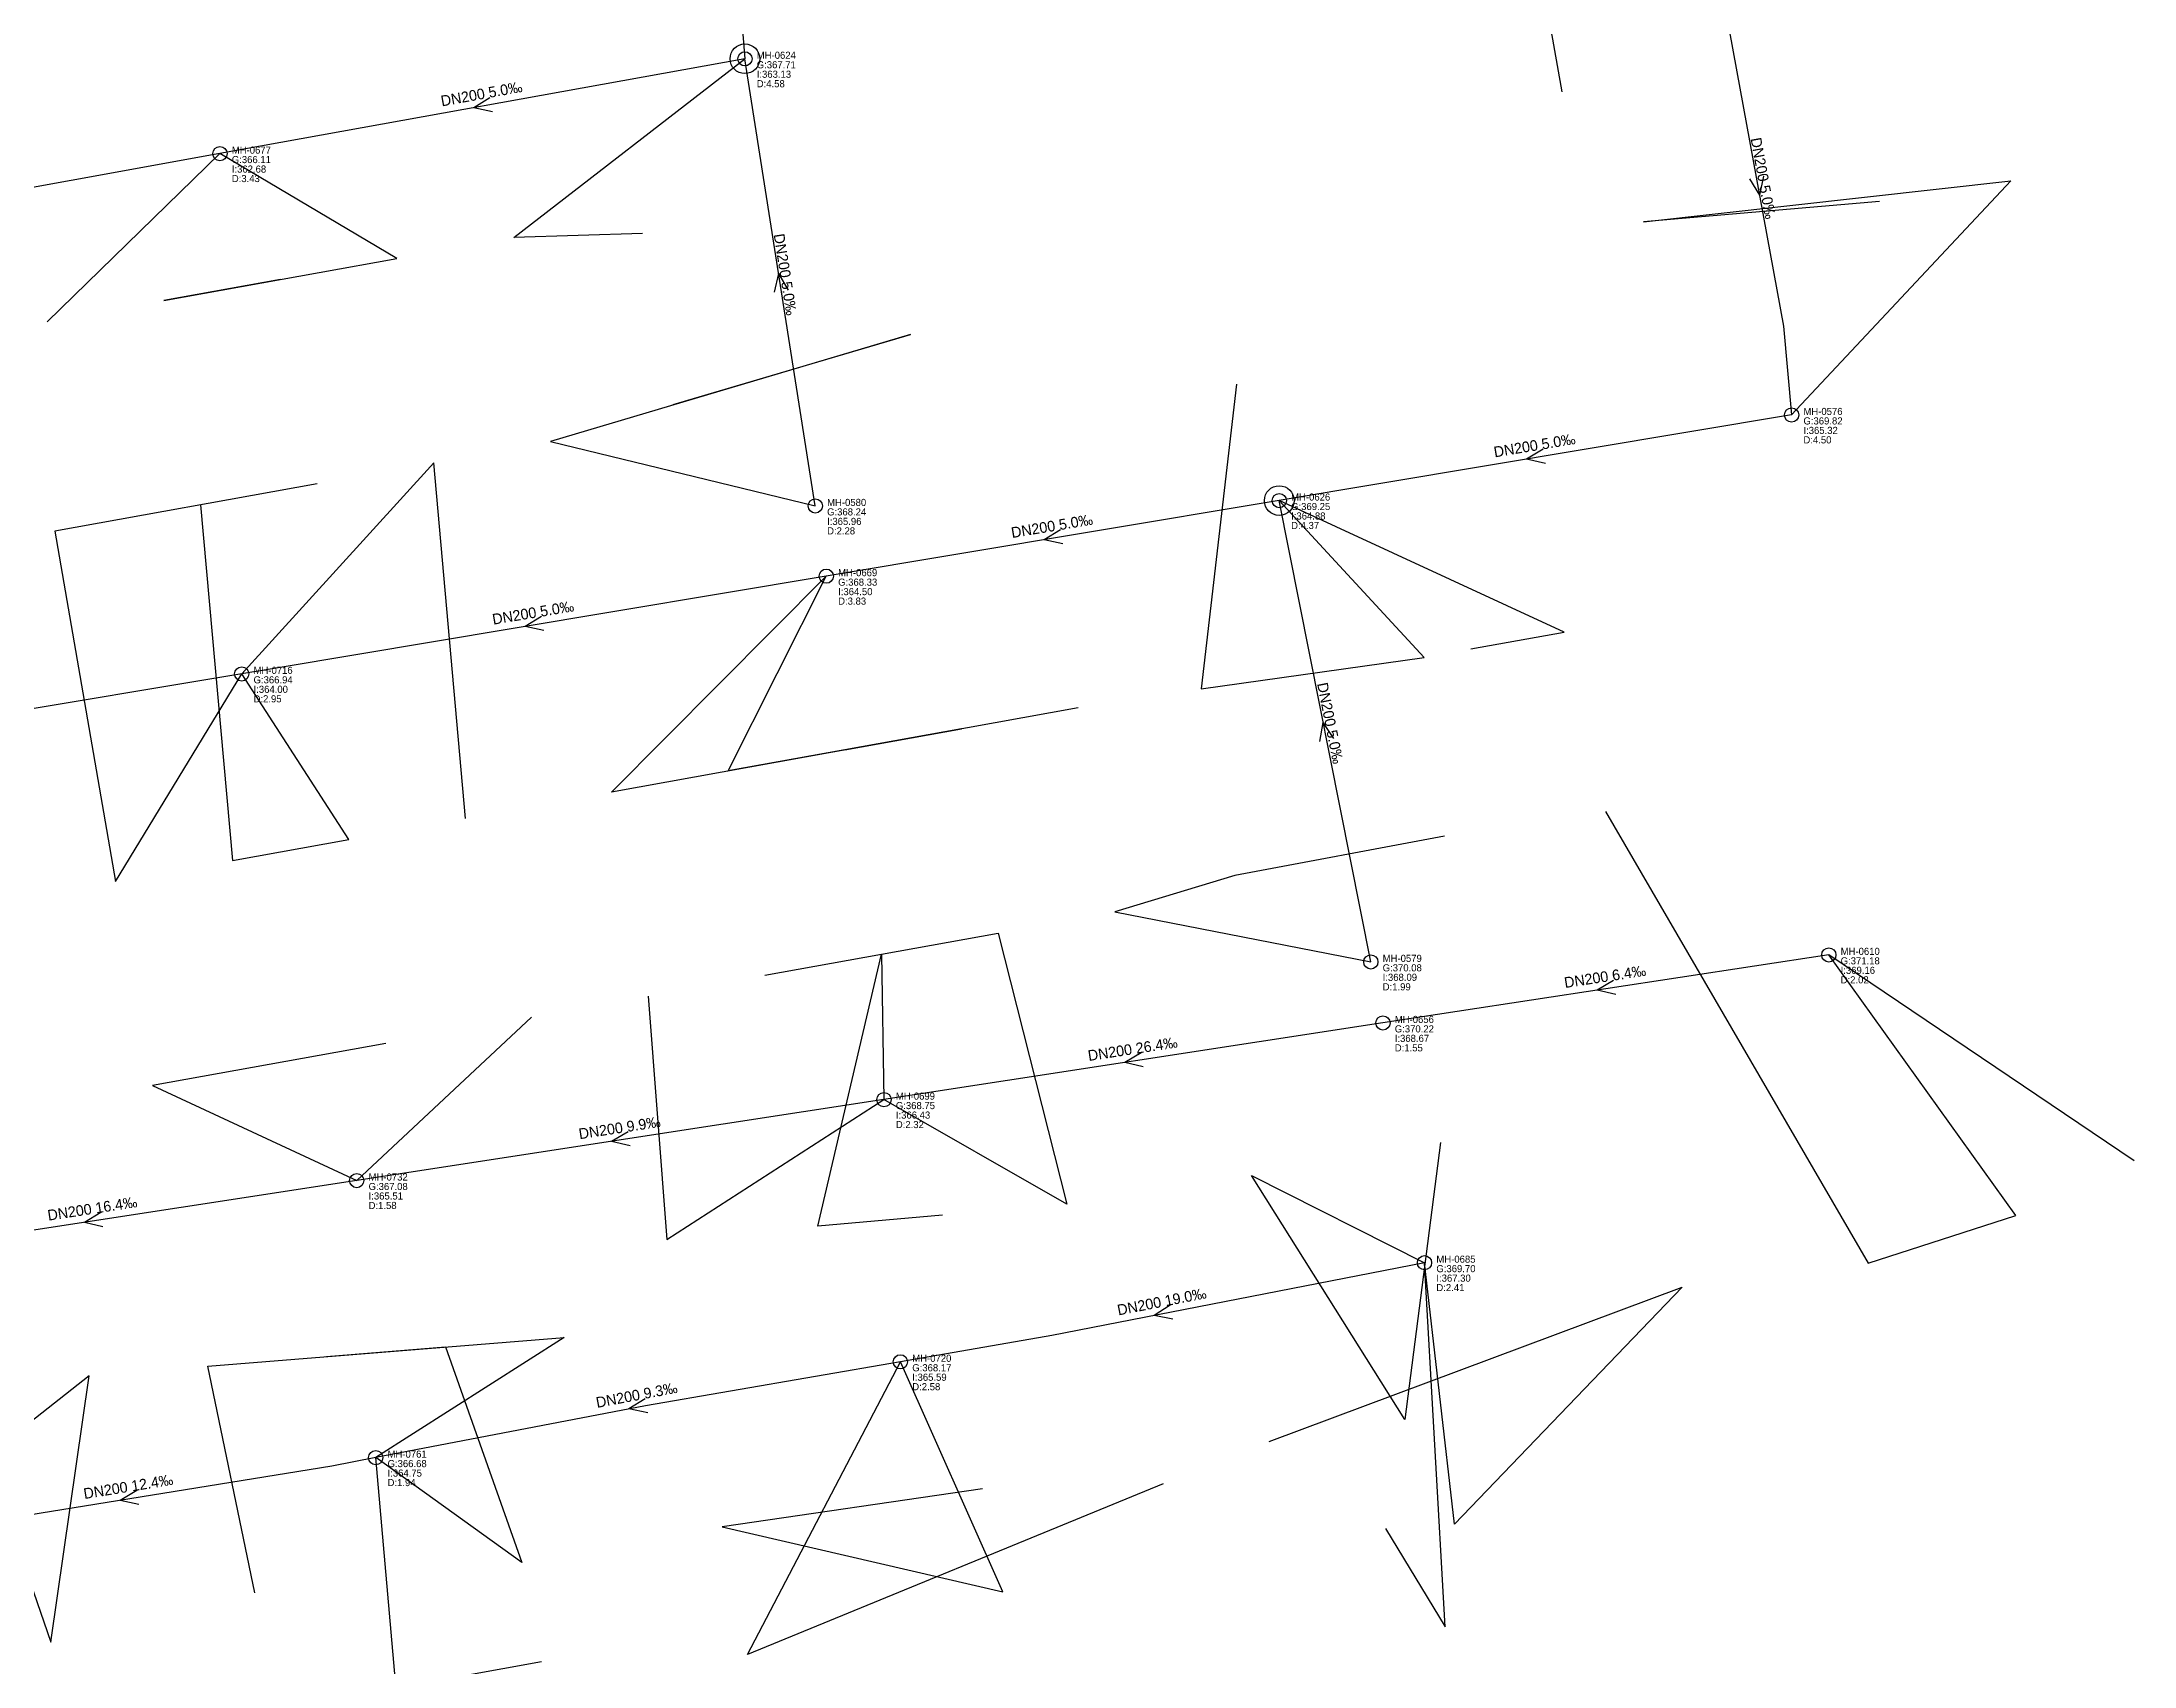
# Model space of a CAD drawing. Header units: metres. Extents: x 449900 to 451990, y 2566732 to 2570847.
# Drawn here: x 451466.3 to 451819.3, y 2568667 to 2568941 of the extents above; entities that cross this region are included whole.
import ezdxf
from ezdxf.enums import TextEntityAlignment as Align

# ---------------------------------------------------------------- set-up
doc = ezdxf.new("R2010")
doc.units = ezdxf.units.M
for name, color, linetype in [('SEW-DROP', 6, 'Continuous'), ('SEW-LABEL', 2, 'Continuous'), ('SEW-MH', 7, 'Continuous'), ('SEW-MH-LABEL', 8, 'Continuous'), ('SEW-PIPE-DN200', 3, 'Continuous'), ('SEW-RIDER', 8, 'Continuous')]:
    doc.layers.add(name, color=color, linetype=linetype)

msp = doc.modelspace()

# ---------------------------------------------------------------- linework, layer by layer
at = {"layer": 'SEW-DROP'}
for centre in [(451584.9, 2568938.17), (451675.06, 2568863.64)]:
    msp.add_circle(centre, 2.5, dxfattribs=at)
at = {"layer": 'SEW-LABEL'}
for p, q in [((451541.88, 2568931.61), (451539.14, 2568929.9)), ((451542.31, 2568929.25), (451539.14, 2568929.9)), ((451754.38, 2568917.92), (451756.1, 2568915.18)), ((451756.74, 2568918.35), (451756.1, 2568915.18)), ((451589.88, 2568898.78), (451590.6, 2568901.93)), ((451592.25, 2568899.15), (451590.6, 2568901.93)), ((451719.56, 2568872.29), (451716.8, 2568870.61)), ((451719.96, 2568869.92), (451716.8, 2568870.61)), ((451638.13, 2568858.69), (451635.37, 2568857.01)), ((451638.52, 2568856.32), (451635.37, 2568857.01)), ((451550.6, 2568844.07), (451547.83, 2568842.39)), ((451550.99, 2568841.7), (451547.83, 2568842.39)), ((451681.9, 2568823.02), (451682.49, 2568826.2)), ((451684.25, 2568823.49), (451682.49, 2568826.2)), ((451731.47, 2568782.66), (451728.68, 2568781.02)), ((451731.83, 2568780.29), (451728.68, 2568781.02)), ((451651.76, 2568770.45), (451648.98, 2568768.81)), ((451652.12, 2568768.08), (451648.98, 2568768.81)), ((451565.19, 2568757.16), (451562.41, 2568755.52)), ((451565.55, 2568754.79), (451562.41, 2568755.52)), ((451476.23, 2568743.51), (451473.45, 2568741.87)), ((451476.59, 2568741.14), (451473.45, 2568741.87)), ((451656.65, 2568727.89), (451653.93, 2568726.13)), ((451657.11, 2568725.53), (451653.93, 2568726.13)), ((451568.05, 2568712.11), (451565.33, 2568710.38)), ((451568.5, 2568709.75), (451565.33, 2568710.38)), ((451482.28, 2568696.63), (451479.51, 2568694.96)), ((451482.67, 2568694.26), (451479.51, 2568694.96))]:
    msp.add_line(p, q, dxfattribs=at)
at = {"layer": 'SEW-MH'}
for centre in [(451584.9, 2568938.17), (451496.33, 2568922.17), (451761.5, 2568878.08), (451596.77, 2568862.73), (451675.06, 2568863.64), (451598.63, 2568850.88), (451500, 2568834.4), (451690.51, 2568785.81), (451767.78, 2568786.99), (451692.55, 2568775.51), (451608.37, 2568762.57), (451519.41, 2568748.92), (451699.57, 2568735.06), (451611.14, 2568718.34), (451522.61, 2568702.17)]:
    msp.add_circle(centre, 1.2, dxfattribs=at)
at = {"layer": 'SEW-PIPE-DN200'}
for points in [[(451591.46, 2569007.89), (451587.5, 2568991.73), (451584.48, 2568971.99), (451583.78, 2568952.04), (451584.9, 2568938.17)], [(451748.78, 2568955.05), (451760.16, 2568893.08), (451761.5, 2568878.08)], [(451584.9, 2568938.17), (451496.33, 2568922.17)], [(451596.77, 2568862.73), (451584.9, 2568938.17)], [(451496.33, 2568922.17), (451420.99, 2568908.55)], [(451761.5, 2568878.08), (451675.06, 2568863.64)], [(451675.06, 2568863.64), (451643.39, 2568858.35), (451598.63, 2568850.88)], [(451690.51, 2568785.81), (451675.06, 2568863.64)], [(451598.63, 2568850.88), (451545.47, 2568842), (451506.17, 2568835.43), (451500, 2568834.4)], [(451500, 2568834.4), (451413.7, 2568819.99)], [(451767.78, 2568786.99), (451692.55, 2568775.51)], [(451692.55, 2568775.51), (451608.37, 2568762.57)], [(451608.37, 2568762.57), (451581.23, 2568758.41), (451519.41, 2568748.92)], [(451519.41, 2568748.92), (451430.45, 2568735.27)], [(451699.57, 2568735.06), (451636.71, 2568722.76), (451611.14, 2568718.34)], [(451611.14, 2568718.34), (451568.13, 2568710.91), (451522.61, 2568702.17)], [(451522.61, 2568702.17), (451515.21, 2568700.75), (451439.34, 2568688.46)]]:
    msp.add_lwpolyline(points, dxfattribs=at)
at = {"layer": 'SEW-RIDER'}
for points in [[(451722.79, 2568932.61), (451715.81, 2568971.99), (451764.42, 2569001.42), (451748.78, 2568955.05)], [(451567.61, 2568908.72), (451545.89, 2568908.03), (451584.9, 2568938.17)], [(451467.16, 2568893.82), (451496.33, 2568922.17)], [(451506.52, 2568900.93), (451486.84, 2568897.37), (451526.2, 2568904.48), (451496.33, 2568922.17)], [(451776.33, 2568914.12), (451736.51, 2568910.66), (451798.51, 2568917.58), (451761.5, 2568878.08)], [(451572.82, 2568879.86), (451612.86, 2568891.66), (451552.1, 2568873.58), (451596.77, 2568862.73)], [(451667.86, 2568883.29), (451661.87, 2568831.89), (451699.53, 2568837.18), (451675.06, 2568863.64)], [(451537.78, 2568810.03), (451532.42, 2568870.03), (451500, 2568834.4)], [(451512.74, 2568866.48), (451468.45, 2568858.49), (451478.73, 2568799.37), (451500, 2568834.4)], [(451493.05, 2568862.93), (451498.42, 2568802.93), (451518.1, 2568806.48), (451500, 2568834.4)], [(451707.4, 2568838.6), (451715.27, 2568840.02), (451723.15, 2568841.44), (451675.06, 2568863.64)], [(451641.11, 2568828.67), (451562.38, 2568814.47), (451598.63, 2568850.88)], [(451601.75, 2568821.57), (451621.43, 2568825.12), (451582.06, 2568818.02), (451598.63, 2568850.88)], [(451730.13, 2568811.2), (451774.45, 2568734.97), (451799.32, 2568743.01), (451767.78, 2568786.99)], [(451702.94, 2568807), (451667.55, 2568800.41), (451647.33, 2568794.23), (451690.51, 2568785.81)], [(451588.28, 2568783.57), (451627.64, 2568790.67), (451639.23, 2568744.94), (451608.37, 2568762.57)], [(451618.23, 2568743.08), (451597.23, 2568741.21), (451607.96, 2568787.12), (451608.37, 2568762.57)], [(451819.3, 2568752.24), (451767.78, 2568786.99)], [(451568.6, 2568780.02), (451571.72, 2568738.99), (451608.37, 2568762.57)], [(451548.92, 2568776.47), (451519.41, 2568748.92)], [(451524.31, 2568772.03), (451504.63, 2568768.48), (451484.95, 2568764.93), (451519.41, 2568748.92)], [(451702.26, 2568755.34), (451696.27, 2568708.62), (451670.36, 2568749.77), (451699.57, 2568735.06)], [(451673.35, 2568704.9), (451743.06, 2568730.96), (451704.65, 2568690.94), (451699.57, 2568735.06)], [(451693.01, 2568690.24), (451703.08, 2568673.64), (451699.57, 2568735.06)], [(451502.24, 2568679.37), (451494.3, 2568717.61), (451554.38, 2568722.46), (451522.61, 2568702.17)], [(451514.33, 2568719.23), (451534.36, 2568720.84), (451547.26, 2568684.49), (451522.61, 2568702.17)], [(451624.98, 2568696.9), (451581.07, 2568690.5), (451628.42, 2568679.52), (451611.14, 2568718.34)], [(451655.47, 2568697.77), (451585.32, 2568668.94), (451611.14, 2568718.34)], [(451454.28, 2568710.08), (451467.79, 2568671.07), (451474.27, 2568715.99), (451439.34, 2568688.46)], [(451550.57, 2568667.73), (451506.13, 2568659.67), (451527.25, 2568649.66), (451522.61, 2568702.17)]]:
    msp.add_lwpolyline(points, dxfattribs=at)

# ---------------------------------------------------------------- texts
at = {"layer": 'SEW-LABEL'}
for s, rotation, p in [('DN200 5.0‰', 10.2411, (451540.62, 2568931.37)), ('DN200 5.0‰', -79.5982, (451755.83, 2568917.86)), ('DN200 5.0‰', 278.9385, (451590.83, 2568901.65)), ('DN200 5.0‰', 9.4823, (451718.28, 2568872.06)), ('DN200 5.0‰', 9.4822, (451636.85, 2568858.46)), ('DN200 5.0‰', 9.4824, (451549.31, 2568843.84)), ('DN200 5.0‰', 281.2247, (451682.79, 2568825.92)), ('DN200 6.4‰', 8.6793, (451730.16, 2568782.45)), ('DN200 26.4‰', 8.7344, (451650.46, 2568770.24)), ('DN200 9.9‰', 8.7225, (451563.89, 2568756.94)), ('DN200 16.4‰', 8.7225, (451474.93, 2568743.3)), ('DN200 19.0‰', 11.072, (451655.41, 2568727.62)), ('DN200 9.3‰', 10.6966, (451566.8, 2568711.85)), ('DN200 12.4‰', 9.2037, (451481, 2568696.4))]:
    msp.add_text(s, height=1.8, rotation=rotation, dxfattribs=at).set_placement(p, align=Align.CENTER)
at = {"layer": 'SEW-MH-LABEL'}
for s, p in [('G:367.71', (451586.9, 2568936.57)), ('MH-0624', (451586.9, 2568938.17)), ('D:4.58', (451586.9, 2568933.37)), ('I:363.13', (451586.9, 2568934.97)), ('MH-0677', (451498.33, 2568922.17)), ('G:366.11', (451498.33, 2568920.57)), ('I:362.68', (451498.33, 2568918.97)), ('D:3.43', (451498.33, 2568917.37)), ('G:369.82', (451763.5, 2568876.48)), ('MH-0576', (451763.5, 2568878.08)), ('D:4.50', (451763.5, 2568873.28)), ('I:365.32', (451763.5, 2568874.88)), ('MH-0580', (451598.77, 2568862.73)), ('G:369.25', (451677.06, 2568862.04)), ('MH-0626', (451677.06, 2568863.64)), ('G:368.24', (451598.77, 2568861.13)), ('D:2.28', (451598.77, 2568857.93)), ('I:365.96', (451598.77, 2568859.53)), ('D:4.37', (451677.06, 2568858.84)), ('I:364.88', (451677.06, 2568860.44)), ('MH-0669', (451600.63, 2568850.88)), ('G:368.33', (451600.63, 2568849.28)), ('I:364.50', (451600.63, 2568847.68)), ('D:3.83', (451600.63, 2568846.08)), ('MH-0716', (451502, 2568834.4)), ('G:366.94', (451502, 2568832.8)), ('D:2.95', (451502, 2568829.6)), ('I:364.00', (451502, 2568831.2)), ('G:370.08', (451692.51, 2568784.21)), ('MH-0579', (451692.51, 2568785.81)), ('G:371.18', (451769.78, 2568785.39)), ('MH-0610', (451769.78, 2568786.99)), ('I:369.16', (451769.78, 2568783.79)), ('D:1.99', (451692.51, 2568781.01)), ('I:368.09', (451692.51, 2568782.61)), ('D:2.02', (451769.78, 2568782.19)), ('G:370.22', (451694.55, 2568773.91)), ('MH-0656', (451694.55, 2568775.51)), ('D:1.55', (451694.55, 2568770.71)), ('I:368.67', (451694.55, 2568772.31)), ('MH-0699', (451610.37, 2568762.57)), ('G:368.75', (451610.37, 2568760.97)), ('I:366.43', (451610.37, 2568759.37)), ('D:2.32', (451610.37, 2568757.77)), ('MH-0732', (451521.41, 2568748.92)), ('G:367.08', (451521.41, 2568747.32)), ('I:365.51', (451521.41, 2568745.72)), ('D:1.58', (451521.41, 2568744.12)), ('MH-0685', (451701.57, 2568735.06)), ('G:369.70', (451701.57, 2568733.46)), ('I:367.30', (451701.57, 2568731.86)), ('D:2.41', (451701.57, 2568730.26)), ('G:368.17', (451613.14, 2568716.74)), ('MH-0720', (451613.14, 2568718.34)), ('D:2.58', (451613.14, 2568713.54)), ('I:365.59', (451613.14, 2568715.14)), ('G:366.68', (451524.61, 2568700.57)), ('MH-0761', (451524.61, 2568702.17)), ('I:364.75', (451524.61, 2568698.97)), ('D:1.94', (451524.61, 2568697.37))]:
    msp.add_text(s, height=1.2, dxfattribs=at).set_placement(p)

doc.saveas('drawing.dxf')
